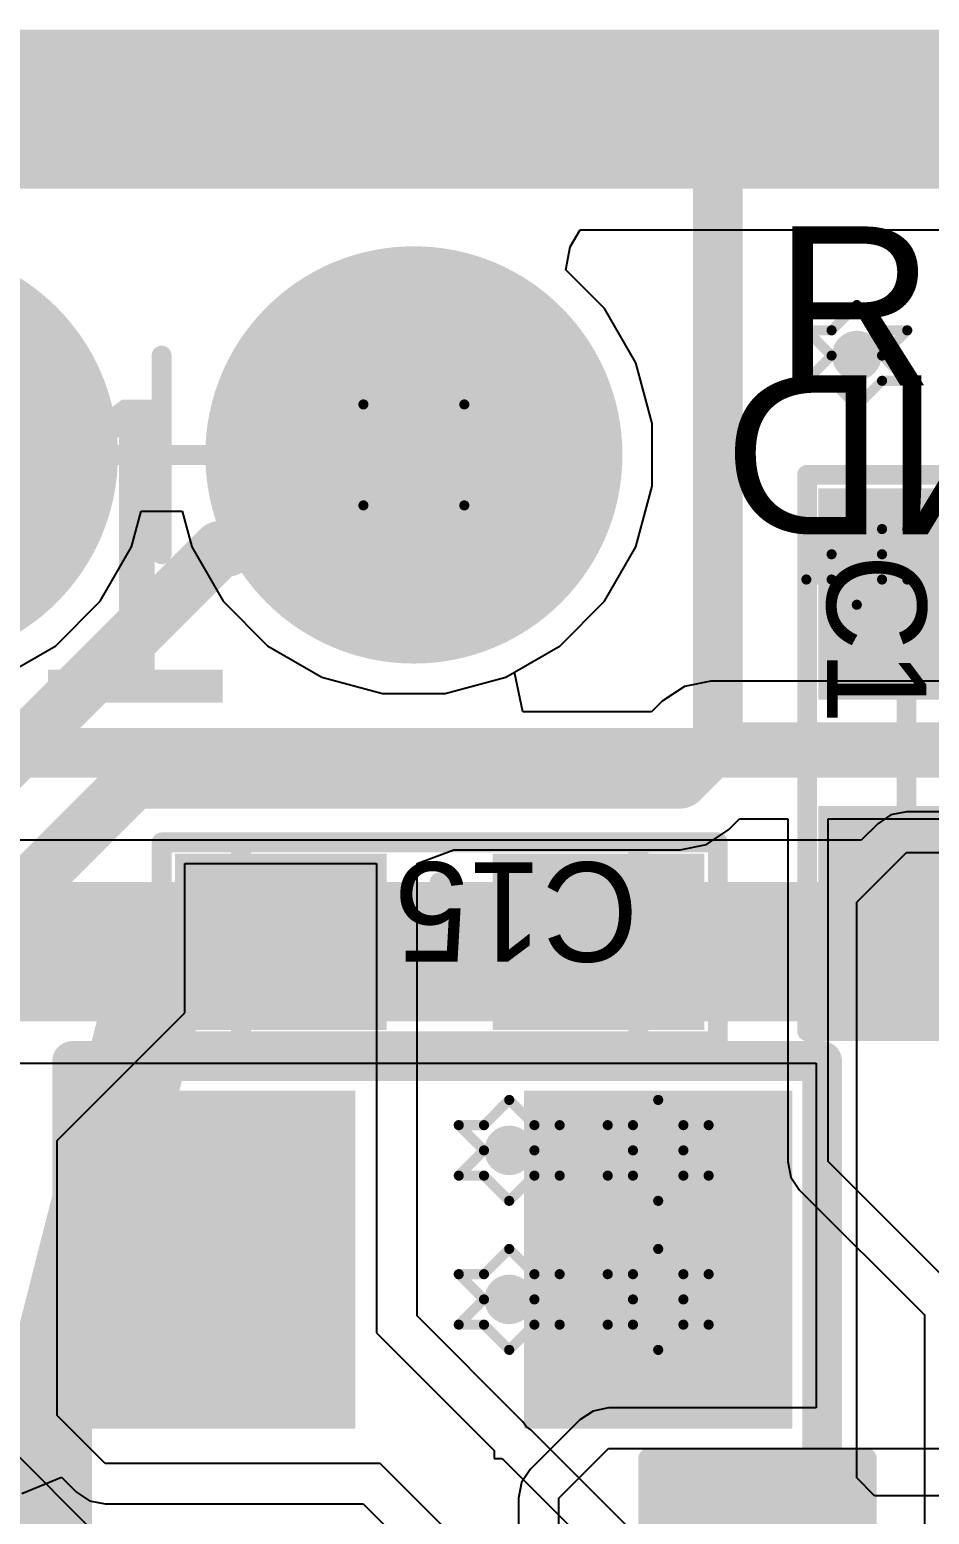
# Model space of a CAD drawing. Header units: millimetres. Extents: x -1.1 to 43.9, y -0.6 to 15.6.
# Drawn here: x 20.84 to 25.37, y 8.17 to 15.64 of the extents above; entities that cross this region are included whole.
import ezdxf

# ---------------------------------------------------------------- set-up
doc = ezdxf.new("R2010")
doc.units = ezdxf.units.MM
for name, color, linetype in [('BottomLayer', 5, 'Continuous'), ('BottomOverlay', 54, 'Continuous'), ('BottomPaste', 16, 'Continuous'), ('BottomSolder', 6, 'Continuous'), ('DrillDrawing', 1, 'Continuous'), ('KeepOutLayer', 6, 'Continuous'), ('Mechanical2', 216, 'Continuous'), ('Mechanical3', 76, 'Continuous'), ('Mechanical4', 56, 'Continuous'), ('Mechanical5', 56, 'Continuous'), ('Mechanical6', 56, 'Continuous'), ('Mechanical7', 56, 'Continuous'), ('MultiLayer', 9, 'Continuous'), ('PadHoleLayer', 156, 'Continuous'), ('TopLayer', 1, 'Continuous'), ('TopOverlay', 2, 'Continuous'), ('TopPaste', 8, 'Continuous'), ('TopSolder', 216, 'Continuous'), ('ViaHoleLayer', 16, 'Continuous')]:
    doc.layers.add(name, color=color, linetype=linetype)
doc.styles.add('Arial', font='', dxfattribs={"height": 0.2})
doc.styles.add('Mooretronics', font='', dxfattribs={"height": 0.2})
doc.styles.get('Arial').set_extended_font_data('Arial')
doc.styles.get('Mooretronics').set_extended_font_data('Mooretronics')

# ---------------------------------------------------------------- blocks, each defined once
blk = doc.blocks.new('4_SMD__N__L____51')
at = {"layer": 'TopLayer'}
for points in [[(-2.65, 1.725), (-1.05, 1.725), (-1.05, 0.475), (-2.65, 0.475)], [(-2.65, -0.475), (-1.05, -0.475), (-1.05, -1.725), (-2.65, -1.725)]]:
    blk.add_hatch(color=1, dxfattribs=at).paths.add_polyline_path(points)
at = {"layer": 'TopPaste'}
for points in [[(-2.65, 1.725), (-1.05, 1.725), (-1.05, 0.475), (-2.65, 0.475)], [(-2.65, -0.475), (-1.05, -0.475), (-1.05, -1.725), (-2.65, -1.725)]]:
    blk.add_hatch(color=8, dxfattribs=at).paths.add_polyline_path(points)
at = {"layer": 'TopSolder'}
for points in [[(-2.7, 1.775), (-1, 1.775), (-1, 0.425), (-2.7, 0.425)], [(-2.7, -0.425), (-1, -0.425), (-1, -1.775), (-2.7, -1.775)]]:
    blk.add_hatch(color=216, dxfattribs=at).paths.add_polyline_path(points)
at = {"layer": 'Mechanical2', "const_width": 0.2}
for points in [[(-2.85, -1.85), (-2.85, 1.925)], [(2.85, 1.925), (-2.85, 1.925)], [(2.85, -1.85), (-2.85, -1.85)]]:
    blk.add_lwpolyline(points, dxfattribs=at)
at = {"layer": 'Mechanical2', "const_width": 0.1}
for points in [[(-2.9, 1.925, 1), (-2.8, 1.925, 1)], [(-2.9, 1.925, 1), (-2.8, 1.925, 1)], [(-2.9, -1.85, 1), (-2.8, -1.85, 1)], [(-2.9, -1.85, 1), (-2.8, -1.85, 1)]]:
    blk.add_lwpolyline(points, format="xyb", close=True, dxfattribs=at)
at = {"layer": 'Mechanical4', "const_width": 0.2}
for points in [[(2.85, 1.925), (-2.85, 1.925)], [(-2.85, -1.85), (-2.85, 1.925)], [(2.85, -1.85), (-2.85, -1.85)]]:
    blk.add_lwpolyline(points, dxfattribs=at)
at = {"layer": 'Mechanical4', "const_width": 0.1}
for points in [[(-2.9, 1.925, 1), (-2.8, 1.925, 1)], [(-2.9, 1.925, 1), (-2.8, 1.925, 1)], [(-2.9, -1.85, 1), (-2.8, -1.85, 1)], [(-2.9, -1.85, 1), (-2.8, -1.85, 1)]]:
    blk.add_lwpolyline(points, format="xyb", close=True, dxfattribs=at)
at = {"layer": 'Mechanical6', "const_width": 0.2}
for points in [[(-2.85, -1.85), (-2.85, 1.925)], [(2.85, 1.925), (-2.85, 1.925)], [(2.85, -1.85), (-2.85, -1.85)]]:
    blk.add_lwpolyline(points, dxfattribs=at)
at = {"layer": 'Mechanical6', "const_width": 0.1}
for points in [[(-2.9, 1.925, 1), (-2.8, 1.925, 1)], [(-2.9, 1.925, 1), (-2.8, 1.925, 1)], [(-2.9, -1.85, 1), (-2.8, -1.85, 1)], [(-2.9, -1.85, 1), (-2.8, -1.85, 1)]]:
    blk.add_lwpolyline(points, format="xyb", close=True, dxfattribs=at)
blk = doc.blocks.new('RES_0603_B_72')
at = {"layer": 'BottomLayer'}
for points in [[(-1.1, 0.45), (-0.4, 0.45), (-0.4, -0.45), (-1.1, -0.45)], [(0.4, 0.45), (1.1, 0.45), (1.1, -0.45), (0.4, -0.45)]]:
    blk.add_hatch(color=5, dxfattribs=at).paths.add_polyline_path(points)
at = {"layer": 'BottomPaste'}
for points in [[(-1.1, 0.45), (-0.4, 0.45), (-0.4, -0.45), (-1.1, -0.45)], [(0.4, 0.45), (1.1, 0.45), (1.1, -0.45), (0.4, -0.45)]]:
    blk.add_hatch(color=16, dxfattribs=at).paths.add_polyline_path(points)
at = {"layer": 'BottomSolder'}
for points in [[(-1.15, 0.5), (-0.35, 0.5), (-0.35, -0.5), (-1.15, -0.5)], [(0.35, 0.5), (1.15, 0.5), (1.15, -0.5), (0.35, -0.5)]]:
    blk.add_hatch(color=6, dxfattribs=at).paths.add_polyline_path(points)
at = {"layer": 'Mechanical3', "const_width": 0.1}
for points in [[(-0.8, 0.45), (0.9, 0.45)], [(-0.8, 0.45), (-0.8, -0.45)], [(0.9, 0.45), (0.9, -0.45)], [(-0.8, -0.45), (0.9, -0.45)]]:
    blk.add_lwpolyline(points, dxfattribs=at)
at = {"layer": 'Mechanical3', "const_width": 0.05}
for points in [[(-0.825, 0.45, 1), (-0.775, 0.45, 1)], [(-0.825, 0.45, 1), (-0.775, 0.45, 1)], [(0.875, 0.45, 1), (0.925, 0.45, 1)], [(0.875, 0.45, 1), (0.925, 0.45, 1)], [(-0.825, -0.45, 1), (-0.775, -0.45, 1)], [(-0.825, -0.45, 1), (-0.775, -0.45, 1)], [(0.875, -0.45, 1), (0.925, -0.45, 1)], [(0.875, -0.45, 1), (0.925, -0.45, 1)]]:
    blk.add_lwpolyline(points, format="xyb", close=True, dxfattribs=at)
at = {"layer": 'Mechanical5', "const_width": 0.1}
for points in [[(-1.2, 0.55), (-1.2, -0.55)], [(-1.2, 0.55), (1.2, 0.55)], [(1.2, 0.55), (1.2, -0.55)], [(0, 0.3), (0, -0.3)], [(-0.3, 0), (0.3, 0)], [(-1.2, -0.55), (1.2, -0.55)]]:
    blk.add_lwpolyline(points, dxfattribs=at)
at = {"layer": 'Mechanical5', "const_width": 0.05}
for points in [[(-1.225, 0.55, 1), (-1.175, 0.55, 1)], [(-1.225, 0.55, 1), (-1.175, 0.55, 1)], [(1.175, 0.55, 1), (1.225, 0.55, 1)], [(1.175, 0.55, 1), (1.225, 0.55, 1)], [(-0.025, 0.3, 1), (0.025, 0.3, 1)], [(-0.325, 0, 1), (-0.275, 0, 1)], [(0.275, 0, 1), (0.325, 0, 1)], [(-0.025, -0.3, 1), (0.025, -0.3, 1)], [(-1.225, -0.55, 1), (-1.175, -0.55, 1)], [(-1.225, -0.55, 1), (-1.175, -0.55, 1)], [(1.175, -0.55, 1), (1.225, -0.55, 1)], [(1.175, -0.55, 1), (1.225, -0.55, 1)]]:
    blk.add_lwpolyline(points, format="xyb", close=True, dxfattribs=at)
at = {"layer": 'Mechanical7', "const_width": 0.1}
for points in [[(-1.2, 0.55), (-1.2, -0.55)], [(-1.2, 0.55), (1.2, 0.55)], [(1.2, 0.55), (1.2, -0.55)], [(-1.2, -0.55), (1.2, -0.55)]]:
    blk.add_lwpolyline(points, dxfattribs=at)
at = {"layer": 'Mechanical7', "const_width": 0.05}
for points in [[(-1.225, 0.55, 1), (-1.175, 0.55, 1)], [(-1.225, 0.55, 1), (-1.175, 0.55, 1)], [(1.175, 0.55, 1), (1.225, 0.55, 1)], [(1.175, 0.55, 1), (1.225, 0.55, 1)], [(-1.225, -0.55, 1), (-1.175, -0.55, 1)], [(-1.225, -0.55, 1), (-1.175, -0.55, 1)], [(1.175, -0.55, 1), (1.225, -0.55, 1)], [(1.175, -0.55, 1), (1.225, -0.55, 1)]]:
    blk.add_lwpolyline(points, format="xyb", close=True, dxfattribs=at)
at = {"layer": 'Mechanical7', "text_generation_flag": 2}
blk.add_text('R3', height=0.4, rotation=180, dxfattribs=at).set_placement((-0.7373, 0.2951))
blk = doc.blocks.new('2X1_MALE_HEADER_2_54MM_77')
at = {"layer": 'BottomLayer'}
h = blk.add_hatch(color=5, dxfattribs=at)
edge = h.paths.add_edge_path()
edge.add_arc((-1.27, 0), 1, 0, 360)
h = blk.add_hatch(color=5, dxfattribs=at)
edge = h.paths.add_edge_path()
edge.add_arc((1.27, 0), 1, 0, 360)
at = {"layer": 'BottomSolder'}
h = blk.add_hatch(color=6, dxfattribs=at)
edge = h.paths.add_edge_path()
edge.add_arc((-1.27, 0), 1.05, 0, 360)
h = blk.add_hatch(color=6, dxfattribs=at)
edge = h.paths.add_edge_path()
edge.add_arc((1.27, 0), 1.05, 0, 360)
at = {"layer": 'MultiLayer'}
h = blk.add_hatch(color=9, dxfattribs=at)
edge = h.paths.add_edge_path()
edge.add_arc((-1.27, 0), 1, 0, 360)
h = blk.add_hatch(color=9, dxfattribs=at)
edge = h.paths.add_edge_path()
edge.add_arc((1.27, 0), 1, 0, 360)
at = {"layer": 'PadHoleLayer'}
h = blk.add_hatch(color=156, dxfattribs=at)
edge = h.paths.add_edge_path()
edge.add_arc((-1.27, 0), 0.525, 0, 360)
h = blk.add_hatch(color=156, dxfattribs=at)
edge = h.paths.add_edge_path()
edge.add_arc((1.27, 0), 0.525, 0, 360)
at = {"layer": 'TopLayer'}
h = blk.add_hatch(color=1, dxfattribs=at)
edge = h.paths.add_edge_path()
edge.add_arc((-1.27, 0), 1, 0, 360)
h = blk.add_hatch(color=1, dxfattribs=at)
edge = h.paths.add_edge_path()
edge.add_arc((1.27, 0), 1, 0, 360)
at = {"layer": 'TopSolder'}
h = blk.add_hatch(color=216, dxfattribs=at)
edge = h.paths.add_edge_path()
edge.add_arc((-1.27, 0), 1.05, 0, 360)
h = blk.add_hatch(color=216, dxfattribs=at)
edge = h.paths.add_edge_path()
edge.add_arc((1.27, 0), 1.05, 0, 360)
at = {"layer": 'Mechanical2', "const_width": 0.25}
for points in [[(-2.8, 1.5), (2.8, 1.5)], [(-2.8, -1.5), (-2.8, 1.5)], [(2.8, -1.5), (2.8, 1.5)], [(-2.8, -1.5), (2.8, -1.5)]]:
    blk.add_lwpolyline(points, dxfattribs=at)
at = {"layer": 'Mechanical2', "const_width": 0.125}
for points in [[(-2.8625, 1.5, 1), (-2.7375, 1.5, 1)], [(-2.8625, 1.5, 1), (-2.7375, 1.5, 1)], [(2.7375, 1.5, 1), (2.8625, 1.5, 1)], [(2.7375, 1.5, 1), (2.8625, 1.5, 1)], [(-2.8625, -1.5, 1), (-2.7375, -1.5, 1)], [(-2.8625, -1.5, 1), (-2.7375, -1.5, 1)], [(2.7375, -1.5, 1), (2.8625, -1.5, 1)], [(2.7375, -1.5, 1), (2.8625, -1.5, 1)]]:
    blk.add_lwpolyline(points, format="xyb", close=True, dxfattribs=at)
at = {"layer": 'Mechanical4'}
for points, const_width in [([(-2.8, 1.5), (2.8, 1.5)], 0.25), ([(-2.8, -1.5), (-2.8, 1.5)], 0.25), ([(2.8, -1.5), (2.8, 1.5)], 0.25), ([(0, -0.5), (0, 0.5)], 0.1), ([(-0.5, 0), (0.5, 0)], 0.1), ([(-2.8, -1.5), (2.8, -1.5)], 0.25)]:
    blk.add_lwpolyline(points, dxfattribs=dict(at, const_width=const_width))
for points, const_width in [([(-2.8625, 1.5, 1), (-2.7375, 1.5, 1)], 0.125), ([(-2.8625, 1.5, 1), (-2.7375, 1.5, 1)], 0.125), ([(2.7375, 1.5, 1), (2.8625, 1.5, 1)], 0.125), ([(2.7375, 1.5, 1), (2.8625, 1.5, 1)], 0.125), ([(-0.025, 0.5, 1), (0.025, 0.5, 1)], 0.05), ([(-0.525, 0, 1), (-0.475, 0, 1)], 0.05), ([(0.475, 0, 1), (0.525, 0, 1)], 0.05), ([(-0.025, -0.5, 1), (0.025, -0.5, 1)], 0.05), ([(-2.8625, -1.5, 1), (-2.7375, -1.5, 1)], 0.125), ([(-2.8625, -1.5, 1), (-2.7375, -1.5, 1)], 0.125), ([(2.7375, -1.5, 1), (2.8625, -1.5, 1)], 0.125), ([(2.7375, -1.5, 1), (2.8625, -1.5, 1)], 0.125)]:
    blk.add_lwpolyline(points, format="xyb", close=True, dxfattribs=dict(at, const_width=const_width))
at = {"layer": 'Mechanical6', "const_width": 0.25}
for points in [[(-2.8, 1.5), (2.8, 1.5)], [(-2.8, -1.5), (-2.8, 1.5)], [(2.8, -1.5), (2.8, 1.5)], [(-2.8, -1.5), (2.8, -1.5)]]:
    blk.add_lwpolyline(points, dxfattribs=at)
at = {"layer": 'Mechanical6', "const_width": 0.125}
for points in [[(-2.8625, 1.5, 1), (-2.7375, 1.5, 1)], [(-2.8625, 1.5, 1), (-2.7375, 1.5, 1)], [(2.7375, 1.5, 1), (2.8625, 1.5, 1)], [(2.7375, 1.5, 1), (2.8625, 1.5, 1)], [(-2.8625, -1.5, 1), (-2.7375, -1.5, 1)], [(-2.8625, -1.5, 1), (-2.7375, -1.5, 1)], [(2.7375, -1.5, 1), (2.8625, -1.5, 1)], [(2.7375, -1.5, 1), (2.8625, -1.5, 1)]]:
    blk.add_lwpolyline(points, format="xyb", close=True, dxfattribs=at)
at = {"layer": 'Mechanical6'}
blk.add_text('J1', height=1.524, rotation=360, dxfattribs=at).set_placement((-1.746, -1.246))
blk = doc.blocks.new('CAP_0603_82')
at = {"layer": 'TopLayer'}
for points in [[(-0.3175, 0.3937), (-0.3175, -0.3937), (-1.2827, -0.3937), (-1.2827, 0.3937)], [(1.2827, 0.3937), (1.2827, -0.3937), (0.3175, -0.3937), (0.3175, 0.3937)]]:
    blk.add_hatch(color=1, dxfattribs=at).paths.add_polyline_path(points)
at = {"layer": 'TopPaste'}
for points in [[(-0.3175, 0.3937), (-0.3175, -0.3937), (-1.2827, -0.3937), (-1.2827, 0.3937)], [(1.2827, 0.3937), (1.2827, -0.3937), (0.3175, -0.3937), (0.3175, 0.3937)]]:
    blk.add_hatch(color=8, dxfattribs=at).paths.add_polyline_path(points)
at = {"layer": 'TopSolder'}
for points in [[(-0.2675, 0.4437), (-0.2675, -0.4437), (-1.3327, -0.4437), (-1.3327, 0.4437)], [(1.3327, 0.4437), (1.3327, -0.4437), (0.2675, -0.4437), (0.2675, 0.4437)]]:
    blk.add_hatch(color=216, dxfattribs=at).paths.add_polyline_path(points)
at = {"layer": 'Mechanical2', "const_width": 0.1}
for points in [[(-1, 0.5), (-1, -0.5)], [(1, 0.5), (-1, 0.5)], [(1, 0.5), (1, -0.5)], [(1, -0.5), (-1, -0.5)]]:
    blk.add_lwpolyline(points, dxfattribs=at)
at = {"layer": 'Mechanical2', "const_width": 0.05}
for points in [[(-1.025, 0.5, 1), (-0.975, 0.5, 1)], [(-1.025, 0.5, 1), (-0.975, 0.5, 1)], [(0.975, 0.5, 1), (1.025, 0.5, 1)], [(0.975, 0.5, 1), (1.025, 0.5, 1)], [(-1.025, -0.5, 1), (-0.975, -0.5, 1)], [(-1.025, -0.5, 1), (-0.975, -0.5, 1)], [(0.975, -0.5, 1), (1.025, -0.5, 1)], [(0.975, -0.5, 1), (1.025, -0.5, 1)]]:
    blk.add_lwpolyline(points, format="xyb", close=True, dxfattribs=at)
at = {"layer": 'Mechanical4', "const_width": 0.1}
for points in [[(1.4, 0.5), (-1.4, 0.5)], [(-1.4, 0.5), (-1.4, -0.5)], [(1.4, 0.5), (1.4, -0.5)], [(0, 0.3), (0, -0.3)], [(0.3, 0), (-0.3, 0)], [(1.4, -0.5), (-1.4, -0.5)]]:
    blk.add_lwpolyline(points, dxfattribs=at)
at = {"layer": 'Mechanical4', "const_width": 0.05}
for points in [[(-1.425, 0.5, 1), (-1.375, 0.5, 1)], [(-1.425, 0.5, 1), (-1.375, 0.5, 1)], [(1.375, 0.5, 1), (1.425, 0.5, 1)], [(1.375, 0.5, 1), (1.425, 0.5, 1)], [(-0.025, 0.3, 1), (0.025, 0.3, 1)], [(-0.325, 0, 1), (-0.275, 0, 1)], [(0.275, 0, 1), (0.325, 0, 1)], [(-0.025, -0.3, 1), (0.025, -0.3, 1)], [(-1.425, -0.5, 1), (-1.375, -0.5, 1)], [(-1.425, -0.5, 1), (-1.375, -0.5, 1)], [(1.375, -0.5, 1), (1.425, -0.5, 1)], [(1.375, -0.5, 1), (1.425, -0.5, 1)]]:
    blk.add_lwpolyline(points, format="xyb", close=True, dxfattribs=at)
at = {"layer": 'Mechanical6', "const_width": 0.1}
for points in [[(1.4, 0.5), (-1.4, 0.5)], [(-1.4, 0.5), (-1.4, -0.5)], [(1.4, 0.5), (1.4, -0.5)], [(1.4, -0.5), (-1.4, -0.5)]]:
    blk.add_lwpolyline(points, dxfattribs=at)
at = {"layer": 'Mechanical6', "const_width": 0.05}
for points in [[(-1.425, 0.5, 1), (-1.375, 0.5, 1)], [(-1.425, 0.5, 1), (-1.375, 0.5, 1)], [(1.375, 0.5, 1), (1.425, 0.5, 1)], [(1.375, 0.5, 1), (1.425, 0.5, 1)], [(-1.425, -0.5, 1), (-1.375, -0.5, 1)], [(-1.425, -0.5, 1), (-1.375, -0.5, 1)], [(1.375, -0.5, 1), (1.425, -0.5, 1)], [(1.375, -0.5, 1), (1.425, -0.5, 1)]]:
    blk.add_lwpolyline(points, format="xyb", close=True, dxfattribs=at)
at = {"layer": 'Mechanical6'}
blk.add_text('C15', height=0.5, dxfattribs=at).set_placement((-1, -0.4))
blk = doc.blocks.new('CAP_0603_96')
at = {"layer": 'TopLayer'}
for points in [[(-0.3175, 0.3937), (-0.3175, -0.3937), (-1.2827, -0.3937), (-1.2827, 0.3937)], [(1.2827, 0.3937), (1.2827, -0.3937), (0.3175, -0.3937), (0.3175, 0.3937)]]:
    blk.add_hatch(color=1, dxfattribs=at).paths.add_polyline_path(points)
at = {"layer": 'TopPaste'}
for points in [[(-0.3175, 0.3937), (-0.3175, -0.3937), (-1.2827, -0.3937), (-1.2827, 0.3937)], [(1.2827, 0.3937), (1.2827, -0.3937), (0.3175, -0.3937), (0.3175, 0.3937)]]:
    blk.add_hatch(color=8, dxfattribs=at).paths.add_polyline_path(points)
at = {"layer": 'TopSolder'}
for points in [[(-0.2675, 0.4437), (-0.2675, -0.4437), (-1.3327, -0.4437), (-1.3327, 0.4437)], [(1.3327, 0.4437), (1.3327, -0.4437), (0.2675, -0.4437), (0.2675, 0.4437)]]:
    blk.add_hatch(color=216, dxfattribs=at).paths.add_polyline_path(points)
at = {"layer": 'Mechanical2', "const_width": 0.1}
for points in [[(-1, -0.5), (-1, 0.5)], [(1, 0.5), (-1, 0.5)], [(1, -0.5), (1, 0.5)], [(1, -0.5), (-1, -0.5)]]:
    blk.add_lwpolyline(points, dxfattribs=at)
at = {"layer": 'Mechanical2', "const_width": 0.05}
for points in [[(-1.025, 0.5, 1), (-0.975, 0.5, 1)], [(-1.025, 0.5, 1), (-0.975, 0.5, 1)], [(0.975, 0.5, 1), (1.025, 0.5, 1)], [(0.975, 0.5, 1), (1.025, 0.5, 1)], [(-1.025, -0.5, 1), (-0.975, -0.5, 1)], [(-1.025, -0.5, 1), (-0.975, -0.5, 1)], [(0.975, -0.5, 1), (1.025, -0.5, 1)], [(0.975, -0.5, 1), (1.025, -0.5, 1)]]:
    blk.add_lwpolyline(points, format="xyb", close=True, dxfattribs=at)
at = {"layer": 'Mechanical4', "const_width": 0.1}
for points in [[(1.4, 0.5), (-1.4, 0.5)], [(-1.4, -0.5), (-1.4, 0.5)], [(1.4, -0.5), (1.4, 0.5)], [(0, -0.3), (0, 0.3)], [(0.3, 0), (-0.3, 0)], [(1.4, -0.5), (-1.4, -0.5)]]:
    blk.add_lwpolyline(points, dxfattribs=at)
at = {"layer": 'Mechanical4', "const_width": 0.05}
for points in [[(-1.425, 0.5, 1), (-1.375, 0.5, 1)], [(-1.425, 0.5, 1), (-1.375, 0.5, 1)], [(1.375, 0.5, 1), (1.425, 0.5, 1)], [(1.375, 0.5, 1), (1.425, 0.5, 1)], [(-0.025, 0.3, 1), (0.025, 0.3, 1)], [(-0.325, 0, 1), (-0.275, 0, 1)], [(0.275, 0, 1), (0.325, 0, 1)], [(-0.025, -0.3, 1), (0.025, -0.3, 1)], [(-1.425, -0.5, 1), (-1.375, -0.5, 1)], [(-1.425, -0.5, 1), (-1.375, -0.5, 1)], [(1.375, -0.5, 1), (1.425, -0.5, 1)], [(1.375, -0.5, 1), (1.425, -0.5, 1)]]:
    blk.add_lwpolyline(points, format="xyb", close=True, dxfattribs=at)
at = {"layer": 'Mechanical6', "const_width": 0.1}
for points in [[(1.4, 0.5), (-1.4, 0.5)], [(-1.4, -0.5), (-1.4, 0.5)], [(1.4, -0.5), (1.4, 0.5)], [(1.4, -0.5), (-1.4, -0.5)]]:
    blk.add_lwpolyline(points, dxfattribs=at)
at = {"layer": 'Mechanical6', "const_width": 0.05}
for points in [[(-1.425, 0.5, 1), (-1.375, 0.5, 1)], [(-1.425, 0.5, 1), (-1.375, 0.5, 1)], [(1.375, 0.5, 1), (1.425, 0.5, 1)], [(1.375, 0.5, 1), (1.425, 0.5, 1)], [(-1.425, -0.5, 1), (-1.375, -0.5, 1)], [(-1.425, -0.5, 1), (-1.375, -0.5, 1)], [(1.375, -0.5, 1), (1.425, -0.5, 1)], [(1.375, -0.5, 1), (1.425, -0.5, 1)]]:
    blk.add_lwpolyline(points, format="xyb", close=True, dxfattribs=at)
at = {"layer": 'Mechanical6'}
blk.add_text('C1', height=0.5, dxfattribs=at).set_placement((-1, -0.4))

msp = doc.modelspace()

# ---------------------------------------------------------------- hatches: boundary and pattern name
at = {"layer": 'BottomLayer'}
h = msp.add_hatch(color=5, dxfattribs=at)
edge = h.paths.add_edge_path()
edge.add_arc((25, 14), 0.125, 0, 360)
h = msp.add_hatch(color=5, dxfattribs=at)
edge = h.paths.add_edge_path()
edge.add_arc((25, 13), 0.125, 0, 360)
h = msp.add_hatch(color=5, dxfattribs=at)
edge = h.paths.add_edge_path()
edge.add_arc((23.25, 10), 0.125, 0, 360)
h = msp.add_hatch(color=5, dxfattribs=at)
edge = h.paths.add_edge_path()
edge.add_arc((24, 10), 0.125, 0, 360)
h = msp.add_hatch(color=5, dxfattribs=at)
edge = h.paths.add_edge_path()
edge.add_arc((23.25, 9.25), 0.125, 0, 360)
h = msp.add_hatch(color=5, dxfattribs=at)
edge = h.paths.add_edge_path()
edge.add_arc((24, 9.25), 0.125, 0, 360)
at = {"layer": 'TopLayer'}
h = msp.add_hatch(color=1, dxfattribs=at)
edge = h.paths.add_edge_path()
edge.add_arc((25, 14), 0.125, 0, 360)
h = msp.add_hatch(color=1, dxfattribs=at)
edge = h.paths.add_edge_path()
edge.add_arc((25, 13), 0.125, 0, 360)
h = msp.add_hatch(color=1, dxfattribs=at)
edge = h.paths.add_edge_path()
edge.add_arc((23.25, 10), 0.125, 0, 360)
h = msp.add_hatch(color=1, dxfattribs=at)
edge = h.paths.add_edge_path()
edge.add_arc((24, 10), 0.125, 0, 360)
h = msp.add_hatch(color=1, dxfattribs=at)
edge = h.paths.add_edge_path()
edge.add_arc((23.25, 9.25), 0.125, 0, 360)
h = msp.add_hatch(color=1, dxfattribs=at)
edge = h.paths.add_edge_path()
edge.add_arc((24, 9.25), 0.125, 0, 360)
at = {"layer": 'ViaHoleLayer'}
h = msp.add_hatch(color=16, dxfattribs=at)
edge = h.paths.add_edge_path()
edge.add_arc((25, 14), 0.075, 0, 360)
h = msp.add_hatch(color=16, dxfattribs=at)
edge = h.paths.add_edge_path()
edge.add_arc((25, 13), 0.075, 0, 360)
h = msp.add_hatch(color=16, dxfattribs=at)
edge = h.paths.add_edge_path()
edge.add_arc((23.25, 10), 0.075, 0, 360)
h = msp.add_hatch(color=16, dxfattribs=at)
edge = h.paths.add_edge_path()
edge.add_arc((24, 10), 0.075, 0, 360)
h = msp.add_hatch(color=16, dxfattribs=at)
edge = h.paths.add_edge_path()
edge.add_arc((23.25, 9.25), 0.075, 0, 360)
h = msp.add_hatch(color=16, dxfattribs=at)
edge = h.paths.add_edge_path()
edge.add_arc((24, 9.25), 0.075, 0, 360)

# ---------------------------------------------------------------- linework, layer by layer
at = {"layer": 'BottomLayer'}
for p, q in [((23.5577, 14.5469), (23.6078, 14.6321)), ((23.6078, 14.6321), (30.0922, 14.6321)), ((23.5349, 14.4321), (23.5577, 14.5469)), ((23.7302, 14.2368), (23.5349, 14.4321)), ((23.8882, 13.9632), (23.7302, 14.2368)), ((23.97, 13.658), (23.8882, 13.9632)), ((23.97, 13.342), (23.97, 13.658)), ((23.8882, 13.0368), (23.97, 13.342)), ((21.3482, 13.0368), (21.3965, 13.2169)), ((21.3965, 13.2169), (21.6035, 13.2169)), ((21.6035, 13.2169), (21.6518, 13.0368)), ((21.1902, 12.7632), (21.3482, 13.0368)), ((21.6518, 13.0368), (21.8098, 12.7632)), ((23.7302, 12.7632), (23.8882, 13.0368)), ((20.9668, 12.5398), (21.1902, 12.7632)), ((21.8098, 12.7632), (22.0332, 12.5398)), ((23.5068, 12.5398), (23.7302, 12.7632)), ((20.6932, 12.3818), (20.9668, 12.5398)), ((22.0332, 12.5398), (22.3068, 12.3818)), ((23.2332, 12.3818), (23.5068, 12.5398)), ((22.3068, 12.3818), (22.612, 12.3)), ((22.928, 12.3), (23.2332, 12.3818)), ((22.612, 12.3), (22.928, 12.3)), ((25.172, 11.6884), (25.1058, 11.6442)), ((25.25, 11.7039), (25.172, 11.6884)), ((26.75, 11.7039), (25.25, 11.7039)), ((25.25, 11.7039), (25.25, 11.7039)), ((25.1058, 11.6442), (25.0224, 11.5608)), ((25.0224, 11.5608), (19.4539, 11.5608)), ((25, 11.25), (25.25, 11.5)), ((25.25, 11.5), (26.75, 11.5)), ((25, 8.3513), (25, 11.25)), ((19.1551, 10.4392), (24.7961, 10.4392)), ((24.7961, 10.4392), (24.7961, 8.7039)), ((21.2601, 7.9801), (20.0717, 9.1686)), ((23.672, 8.6884), (23.6058, 8.6442)), ((23.75, 8.7039), (23.672, 8.6884)), ((24.7961, 8.7039), (23.75, 8.7039)), ((23.75, 8.7039), (23.75, 8.7039)), ((23.6058, 8.6442), (23.3558, 8.3942)), ((23.5, 8.25), (23.75, 8.5)), ((23.75, 8.5), (27.1116, 8.5)), ((23.3558, 8.3942), (23.3116, 8.328)), ((23.3116, 8.328), (23.2961, 8.25)), ((25.0898, 8.2615), (25, 8.3513)), ((23.2961, 8.25), (23.2961, 7.75)), ((23.5, 7.75), (23.5, 8.25)), ((26.25, 8.2615), (25.0898, 8.2615))]:
    msp.add_line(p, q, dxfattribs=at)
for points, const_width in [([(18.5, 11), (25.75, 11)], 0.7), ([(19.725, 9.025), (21.015, 7.735)], 0.28)]:
    msp.add_lwpolyline(points, dxfattribs=dict(at, const_width=const_width))
at = {"layer": 'DrillDrawing'}
for points, const_width in [([(0, 15.24), (43.47, 15.24)], 0.2), ([(24.873, 14.127), (25, 14.254)], 0.0508), ([(25, 14.254), (25.127, 14.127)], 0.0508), ([(24.746, 14.127), (24.873, 14)], 0.0508), ([(24.746, 14.127), (24.873, 14.127)], 0.0508), ([(25.127, 14.127), (25.254, 14.127)], 0.0508), ([(25.127, 14), (25.254, 14.127)], 0.0508), ([(24.746, 13.873), (24.873, 14)], 0.0508), ([(25.127, 14), (25.254, 13.873)], 0.0508), ([(24.746, 13.873), (24.873, 13.873)], 0.0508), ([(24.873, 13.873), (25, 13.746)], 0.0508), ([(25, 13.746), (25.127, 13.873)], 0.0508), ([(25.127, 13.873), (25.254, 13.873)], 0.0508), ([(22.516, 13.754), (23.024, 13.754)], 0.0508), ([(22.516, 13.246), (22.516, 13.754)], 0.0508), ([(23.024, 13.246), (23.024, 13.754)], 0.0508), ([(22.516, 13.246), (23.024, 13.246)], 0.0508), ([(24.873, 13.127), (25, 13.254)], 0.0508), ([(25, 13.254), (25.127, 13.127)], 0.0508), ([(24.746, 13.127), (24.873, 13)], 0.0508), ([(24.746, 13.127), (24.873, 13.127)], 0.0508), ([(25.127, 13.127), (25.254, 13.127)], 0.0508), ([(25.127, 13), (25.254, 13.127)], 0.0508), ([(24.746, 12.873), (24.873, 13)], 0.0508), ([(25.127, 13), (25.254, 12.873)], 0.0508), ([(24.746, 12.873), (24.873, 12.873)], 0.0508), ([(24.873, 12.873), (25, 12.746)], 0.0508), ([(25, 12.746), (25.127, 12.873)], 0.0508), ([(25.127, 12.873), (25.254, 12.873)], 0.0508), ([(23.123, 10.127), (23.25, 10.254)], 0.0508), ([(23.25, 10.254), (23.377, 10.127)], 0.0508), ([(23.873, 10.127), (24, 10.254)], 0.0508), ([(24, 10.254), (24.127, 10.127)], 0.0508), ([(22.996, 10.127), (23.123, 10)], 0.0508), ([(22.996, 10.127), (23.123, 10.127)], 0.0508), ([(23.377, 10.127), (23.504, 10.127)], 0.0508), ([(23.377, 10), (23.504, 10.127)], 0.0508), ([(23.746, 10.127), (23.873, 10)], 0.0508), ([(23.746, 10.127), (23.873, 10.127)], 0.0508), ([(24.127, 10.127), (24.254, 10.127)], 0.0508), ([(24.127, 10), (24.254, 10.127)], 0.0508), ([(22.996, 9.873), (23.123, 10)], 0.0508), ([(23.377, 10), (23.504, 9.873)], 0.0508), ([(23.746, 9.873), (23.873, 10)], 0.0508), ([(24.127, 10), (24.254, 9.873)], 0.0508), ([(22.996, 9.873), (23.123, 9.873)], 0.0508), ([(23.123, 9.873), (23.25, 9.746)], 0.0508), ([(23.25, 9.746), (23.377, 9.873)], 0.0508), ([(23.377, 9.873), (23.504, 9.873)], 0.0508), ([(23.746, 9.873), (23.873, 9.873)], 0.0508), ([(23.873, 9.873), (24, 9.746)], 0.0508), ([(24, 9.746), (24.127, 9.873)], 0.0508), ([(24.127, 9.873), (24.254, 9.873)], 0.0508), ([(23.123, 9.377), (23.25, 9.504)], 0.0508), ([(23.25, 9.504), (23.377, 9.377)], 0.0508), ([(23.873, 9.377), (24, 9.504)], 0.0508), ([(24, 9.504), (24.127, 9.377)], 0.0508), ([(22.996, 9.377), (23.123, 9.25)], 0.0508), ([(22.996, 9.377), (23.123, 9.377)], 0.0508), ([(23.377, 9.377), (23.504, 9.377)], 0.0508), ([(23.377, 9.25), (23.504, 9.377)], 0.0508), ([(23.746, 9.377), (23.873, 9.25)], 0.0508), ([(23.746, 9.377), (23.873, 9.377)], 0.0508), ([(24.127, 9.377), (24.254, 9.377)], 0.0508), ([(24.127, 9.25), (24.254, 9.377)], 0.0508), ([(22.996, 9.123), (23.123, 9.25)], 0.0508), ([(23.377, 9.25), (23.504, 9.123)], 0.0508), ([(23.746, 9.123), (23.873, 9.25)], 0.0508), ([(24.127, 9.25), (24.254, 9.123)], 0.0508), ([(22.996, 9.123), (23.123, 9.123)], 0.0508), ([(23.123, 9.123), (23.25, 8.996)], 0.0508), ([(23.25, 8.996), (23.377, 9.123)], 0.0508), ([(23.377, 9.123), (23.504, 9.123)], 0.0508), ([(23.746, 9.123), (23.873, 9.123)], 0.0508), ([(23.873, 9.123), (24, 8.996)], 0.0508), ([(24, 8.996), (24.127, 9.123)], 0.0508), ([(24.127, 9.123), (24.254, 9.123)], 0.0508)]:
    msp.add_lwpolyline(points, dxfattribs=dict(at, const_width=const_width))
at = {"layer": 'DrillDrawing', "const_width": 0.0254}
for points in [[(24.9873, 14.254, 1), (25.0127, 14.254, 1)], [(24.9873, 14.254, 1), (25.0127, 14.254, 1)], [(24.7333, 14.127, 1), (24.7587, 14.127, 1)], [(24.7333, 14.127, 1), (24.7587, 14.127, 1)], [(24.8603, 14.127, 1), (24.8857, 14.127, 1)], [(24.8603, 14.127, 1), (24.8857, 14.127, 1)], [(25.1143, 14.127, 1), (25.1397, 14.127, 1)], [(25.1143, 14.127, 1), (25.1397, 14.127, 1)], [(25.2413, 14.127, 1), (25.2667, 14.127, 1)], [(25.2413, 14.127, 1), (25.2667, 14.127, 1)], [(24.8603, 14, 1), (24.8857, 14, 1)], [(24.8603, 14, 1), (24.8857, 14, 1)], [(25.1143, 14, 1), (25.1397, 14, 1)], [(25.1143, 14, 1), (25.1397, 14, 1)], [(24.7333, 13.873, 1), (24.7587, 13.873, 1)], [(24.7333, 13.873, 1), (24.7587, 13.873, 1)], [(24.8603, 13.873, 1), (24.8857, 13.873, 1)], [(24.8603, 13.873, 1), (24.8857, 13.873, 1)], [(25.1143, 13.873, 1), (25.1397, 13.873, 1)], [(25.1143, 13.873, 1), (25.1397, 13.873, 1)], [(25.2413, 13.873, 1), (25.2667, 13.873, 1)], [(25.2413, 13.873, 1), (25.2667, 13.873, 1)], [(22.5033, 13.754, 1), (22.5287, 13.754, 1)], [(22.5033, 13.754, 1), (22.5287, 13.754, 1)], [(23.0113, 13.754, 1), (23.0367, 13.754, 1)], [(23.0113, 13.754, 1), (23.0367, 13.754, 1)], [(24.9873, 13.746, 1), (25.0127, 13.746, 1)], [(24.9873, 13.746, 1), (25.0127, 13.746, 1)], [(22.5033, 13.246, 1), (22.5287, 13.246, 1)], [(22.5033, 13.246, 1), (22.5287, 13.246, 1)], [(23.0113, 13.246, 1), (23.0367, 13.246, 1)], [(23.0113, 13.246, 1), (23.0367, 13.246, 1)], [(24.9873, 13.254, 1), (25.0127, 13.254, 1)], [(24.9873, 13.254, 1), (25.0127, 13.254, 1)], [(24.7333, 13.127, 1), (24.7587, 13.127, 1)], [(24.7333, 13.127, 1), (24.7587, 13.127, 1)], [(24.8603, 13.127, 1), (24.8857, 13.127, 1)], [(24.8603, 13.127, 1), (24.8857, 13.127, 1)], [(25.1143, 13.127, 1), (25.1397, 13.127, 1)], [(25.1143, 13.127, 1), (25.1397, 13.127, 1)], [(25.2413, 13.127, 1), (25.2667, 13.127, 1)], [(25.2413, 13.127, 1), (25.2667, 13.127, 1)], [(24.8603, 13, 1), (24.8857, 13, 1)], [(24.8603, 13, 1), (24.8857, 13, 1)], [(25.1143, 13, 1), (25.1397, 13, 1)], [(25.1143, 13, 1), (25.1397, 13, 1)], [(24.7333, 12.873, 1), (24.7587, 12.873, 1)], [(24.7333, 12.873, 1), (24.7587, 12.873, 1)], [(24.8603, 12.873, 1), (24.8857, 12.873, 1)], [(24.8603, 12.873, 1), (24.8857, 12.873, 1)], [(25.1143, 12.873, 1), (25.1397, 12.873, 1)], [(25.1143, 12.873, 1), (25.1397, 12.873, 1)], [(25.2413, 12.873, 1), (25.2667, 12.873, 1)], [(25.2413, 12.873, 1), (25.2667, 12.873, 1)], [(24.9873, 12.746, 1), (25.0127, 12.746, 1)], [(24.9873, 12.746, 1), (25.0127, 12.746, 1)], [(23.2373, 10.254, 1), (23.2627, 10.254, 1)], [(23.2373, 10.254, 1), (23.2627, 10.254, 1)], [(23.9873, 10.254, 1), (24.0127, 10.254, 1)], [(23.9873, 10.254, 1), (24.0127, 10.254, 1)], [(22.9833, 10.127, 1), (23.0087, 10.127, 1)], [(22.9833, 10.127, 1), (23.0087, 10.127, 1)], [(23.1103, 10.127, 1), (23.1357, 10.127, 1)], [(23.1103, 10.127, 1), (23.1357, 10.127, 1)], [(23.3643, 10.127, 1), (23.3897, 10.127, 1)], [(23.3643, 10.127, 1), (23.3897, 10.127, 1)], [(23.4913, 10.127, 1), (23.5167, 10.127, 1)], [(23.4913, 10.127, 1), (23.5167, 10.127, 1)], [(23.7333, 10.127, 1), (23.7587, 10.127, 1)], [(23.7333, 10.127, 1), (23.7587, 10.127, 1)], [(23.8603, 10.127, 1), (23.8857, 10.127, 1)], [(23.8603, 10.127, 1), (23.8857, 10.127, 1)], [(24.1143, 10.127, 1), (24.1397, 10.127, 1)], [(24.1143, 10.127, 1), (24.1397, 10.127, 1)], [(24.2413, 10.127, 1), (24.2667, 10.127, 1)], [(24.2413, 10.127, 1), (24.2667, 10.127, 1)], [(23.1103, 10, 1), (23.1357, 10, 1)], [(23.1103, 10, 1), (23.1357, 10, 1)], [(23.3643, 10, 1), (23.3897, 10, 1)], [(23.3643, 10, 1), (23.3897, 10, 1)], [(23.8603, 10, 1), (23.8857, 10, 1)], [(23.8603, 10, 1), (23.8857, 10, 1)], [(24.1143, 10, 1), (24.1397, 10, 1)], [(24.1143, 10, 1), (24.1397, 10, 1)], [(22.9833, 9.873, 1), (23.0087, 9.873, 1)], [(22.9833, 9.873, 1), (23.0087, 9.873, 1)], [(23.1103, 9.873, 1), (23.1357, 9.873, 1)], [(23.1103, 9.873, 1), (23.1357, 9.873, 1)], [(23.3643, 9.873, 1), (23.3897, 9.873, 1)], [(23.3643, 9.873, 1), (23.3897, 9.873, 1)], [(23.4913, 9.873, 1), (23.5167, 9.873, 1)], [(23.4913, 9.873, 1), (23.5167, 9.873, 1)], [(23.7333, 9.873, 1), (23.7587, 9.873, 1)], [(23.7333, 9.873, 1), (23.7587, 9.873, 1)], [(23.8603, 9.873, 1), (23.8857, 9.873, 1)], [(23.8603, 9.873, 1), (23.8857, 9.873, 1)], [(24.1143, 9.873, 1), (24.1397, 9.873, 1)], [(24.1143, 9.873, 1), (24.1397, 9.873, 1)], [(24.2413, 9.873, 1), (24.2667, 9.873, 1)], [(24.2413, 9.873, 1), (24.2667, 9.873, 1)], [(23.2373, 9.746, 1), (23.2627, 9.746, 1)], [(23.2373, 9.746, 1), (23.2627, 9.746, 1)], [(23.9873, 9.746, 1), (24.0127, 9.746, 1)], [(23.9873, 9.746, 1), (24.0127, 9.746, 1)], [(23.2373, 9.504, 1), (23.2627, 9.504, 1)], [(23.2373, 9.504, 1), (23.2627, 9.504, 1)], [(23.9873, 9.504, 1), (24.0127, 9.504, 1)], [(23.9873, 9.504, 1), (24.0127, 9.504, 1)], [(22.9833, 9.377, 1), (23.0087, 9.377, 1)], [(22.9833, 9.377, 1), (23.0087, 9.377, 1)], [(23.1103, 9.377, 1), (23.1357, 9.377, 1)], [(23.1103, 9.377, 1), (23.1357, 9.377, 1)], [(23.3643, 9.377, 1), (23.3897, 9.377, 1)], [(23.3643, 9.377, 1), (23.3897, 9.377, 1)], [(23.4913, 9.377, 1), (23.5167, 9.377, 1)], [(23.4913, 9.377, 1), (23.5167, 9.377, 1)], [(23.7333, 9.377, 1), (23.7587, 9.377, 1)], [(23.7333, 9.377, 1), (23.7587, 9.377, 1)], [(23.8603, 9.377, 1), (23.8857, 9.377, 1)], [(23.8603, 9.377, 1), (23.8857, 9.377, 1)], [(24.1143, 9.377, 1), (24.1397, 9.377, 1)], [(24.1143, 9.377, 1), (24.1397, 9.377, 1)], [(24.2413, 9.377, 1), (24.2667, 9.377, 1)], [(24.2413, 9.377, 1), (24.2667, 9.377, 1)], [(23.1103, 9.25, 1), (23.1357, 9.25, 1)], [(23.1103, 9.25, 1), (23.1357, 9.25, 1)], [(23.3643, 9.25, 1), (23.3897, 9.25, 1)], [(23.3643, 9.25, 1), (23.3897, 9.25, 1)], [(23.8603, 9.25, 1), (23.8857, 9.25, 1)], [(23.8603, 9.25, 1), (23.8857, 9.25, 1)], [(24.1143, 9.25, 1), (24.1397, 9.25, 1)], [(24.1143, 9.25, 1), (24.1397, 9.25, 1)], [(22.9833, 9.123, 1), (23.0087, 9.123, 1)], [(22.9833, 9.123, 1), (23.0087, 9.123, 1)], [(23.1103, 9.123, 1), (23.1357, 9.123, 1)], [(23.1103, 9.123, 1), (23.1357, 9.123, 1)], [(23.3643, 9.123, 1), (23.3897, 9.123, 1)], [(23.3643, 9.123, 1), (23.3897, 9.123, 1)], [(23.4913, 9.123, 1), (23.5167, 9.123, 1)], [(23.4913, 9.123, 1), (23.5167, 9.123, 1)], [(23.7333, 9.123, 1), (23.7587, 9.123, 1)], [(23.7333, 9.123, 1), (23.7587, 9.123, 1)], [(23.8603, 9.123, 1), (23.8857, 9.123, 1)], [(23.8603, 9.123, 1), (23.8857, 9.123, 1)], [(24.1143, 9.123, 1), (24.1397, 9.123, 1)], [(24.1143, 9.123, 1), (24.1397, 9.123, 1)], [(24.2413, 9.123, 1), (24.2667, 9.123, 1)], [(24.2413, 9.123, 1), (24.2667, 9.123, 1)], [(23.2373, 8.996, 1), (23.2627, 8.996, 1)], [(23.2373, 8.996, 1), (23.2627, 8.996, 1)], [(23.9873, 8.996, 1), (24.0127, 8.996, 1)], [(23.9873, 8.996, 1), (24.0127, 8.996, 1)]]:
    msp.add_lwpolyline(points, format="xyb", close=True, dxfattribs=at)
at = {"layer": 'KeepOutLayer', "const_width": 0.4}
for points in [[(0, 15.44), (43.47, 15.44)], [(0.2, 15.04), (43.27, 15.04)]]:
    msp.add_lwpolyline(points, dxfattribs=at)
at = {"layer": 'TopLayer'}
for p, q in [((23.5577, 14.5469), (23.6078, 14.6321)), ((23.6078, 14.6321), (30.0922, 14.6321)), ((23.5349, 14.4321), (23.5577, 14.5469)), ((23.7302, 14.2368), (23.5349, 14.4321)), ((23.8882, 13.9632), (23.7302, 14.2368)), ((23.97, 13.658), (23.8882, 13.9632)), ((23.97, 13.342), (23.97, 13.658)), ((23.8882, 13.0368), (23.97, 13.342)), ((23.7302, 12.7632), (23.8882, 13.0368)), ((23.5068, 12.5398), (23.7302, 12.7632)), ((23.2763, 12.4067), (23.5068, 12.5398)), ((23.3186, 12.2067), (23.2763, 12.4067)), ((24.1323, 12.3353), (24.0199, 12.2601)), ((24.265, 12.3617), (24.1323, 12.3353)), ((30.1017, 12.3617), (24.265, 12.3617)), ((24.0199, 12.2601), (23.9664, 12.2067)), ((23.9664, 12.2067), (23.3186, 12.2067)), ((24.3551, 11.6149), (24.4086, 11.6683)), ((24.4086, 11.6683), (24.6524, 11.6683)), ((24.6524, 11.6683), (24.6524, 9.9437)), ((24.8563, 9.9437), (24.8563, 11.6683)), ((24.8563, 11.6683), (27.8317, 11.6683)), ((24.2427, 11.5397), (24.3551, 11.6149)), ((22.7864, 11.4437), (22.9714, 11.5133)), ((22.9714, 11.5133), (24.11, 11.5133)), ((24.11, 11.5133), (24.2427, 11.5397)), ((21.6173, 10.6923), (21.6173, 11.4437)), ((21.6173, 11.4437), (22.5825, 11.4437)), ((22.5825, 11.4437), (22.5825, 10.6563)), ((22.7864, 10.6563), (22.7864, 11.4437)), ((20.975, 10.05), (21.6173, 10.6923)), ((22.5825, 10.6563), (22.5825, 9.0825)), ((22.7864, 9.1669), (22.7864, 10.6563)), ((20.975, 8.6659), (20.975, 10.05)), ((24.6524, 9.9437), (24.6679, 9.8657)), ((25.54, 9.26), (24.8563, 9.9437)), ((24.6679, 9.8657), (24.7121, 9.7995)), ((24.7121, 9.7995), (25.34, 9.1716)), ((23.3192, 8.6342), (22.7864, 9.1669)), ((25.34, 9.1716), (25.34, 9.06)), ((22.5825, 9.0825), (23.175, 8.49)), ((25.34, 9.06), (25.34, 7.7639)), ((21.2159, 8.425), (20.975, 8.6659)), ((23.3352, 8.6102), (23.3192, 8.6342)), ((23.3592, 8.5942), (23.3352, 8.6102)), ((24.1894, 7.7639), (23.3592, 8.5942)), ((23.175, 8.49), (23.175, 8.45)), ((23.175, 8.45), (23.215, 8.45)), ((23.215, 8.45), (24.105, 7.56)), ((22.6, 8.425), (21.2159, 8.425)), ((23.7611, 7.2639), (22.6, 8.425)), ((20.7967, 8.273), (20.9967, 8.3558)), ((20.9967, 8.3558), (21.0717, 8.2808)), ((21.0717, 8.2808), (21.0717, 8.2808)), ((21.0717, 8.2808), (21.1378, 8.2366)), ((21.1378, 8.2366), (21.2159, 8.2211)), ((21.2159, 8.2211), (22.5155, 8.2211)), ((22.5155, 8.2211), (23.3176, 7.419))]:
    msp.add_line(p, q, dxfattribs=at)
at = {"layer": 'TopLayer', "const_width": 0.28}
for points in [[(21.8322, 13.0277), (22.3046, 13.5)], [(22.3046, 13.5), (22.77, 13.5)], [(19.725, 10.9585), (21.7941, 13.0277)], [(21.7941, 13.0277), (21.8322, 13.0277)], [(24.11, 11.86), (24.265, 12.015)], [(24.265, 12.015), (32.3244, 12.015)], [(20.45, 10.95), (21.36, 11.86)], [(21.36, 11.86), (24.11, 11.86)]]:
    msp.add_lwpolyline(points, dxfattribs=at)
at = {"layer": 'TopLayer', "const_width": 0.14}
for points in [[(22.2346, 13.5, 1), (22.3746, 13.5, 1)], [(22.2346, 13.5, 1), (22.3746, 13.5, 1)], [(22.7, 13.5, 1), (22.84, 13.5, 1)], [(21.7241, 13.0277, 1), (21.8641, 13.0277, 1)], [(21.7241, 13.0277, 1), (21.8641, 13.0277, 1)], [(21.7622, 13.0277, 1), (21.9022, 13.0277, 1)], [(21.7622, 13.0277, 1), (21.9022, 13.0277, 1)], [(24.195, 12.015, 1), (24.335, 12.015, 1)], [(24.195, 12.015, 1), (24.335, 12.015, 1)], [(21.29, 11.86, 1), (21.43, 11.86, 1)], [(21.29, 11.86, 1), (21.43, 11.86, 1)], [(24.04, 11.86, 1), (24.18, 11.86, 1)], [(24.04, 11.86, 1), (24.18, 11.86, 1)]]:
    msp.add_lwpolyline(points, format="xyb", close=True, dxfattribs=at)

# ---------------------------------------------------------------- block references
msp.add_blockref('2X1_MALE_HEADER_2_54MM_77', (21.5, 13.5))
for name, p, rotation in [('CAP_0603_96', (25.25, 12), 270), ('CAP_0603_82', (22.9, 11.05), 180), ('4_SMD__N__L____51', (22.9, 7.6), 270), ('RES_0603_B_72', (24.5, 7.25), 90)]:
    msp.add_blockref(name, p, dxfattribs=dict(rotation=rotation))

# ---------------------------------------------------------------- texts
at = {"layer": 'BottomOverlay', "style": 'Arial', "text_generation_flag": 2}
msp.add_text('GND', height=0.8, dxfattribs=at).set_placement((26.8163, 13.1001))
at = {"layer": 'TopOverlay'}
for s, height, style, p in [('RX', 0.8, 'Arial', (24.5836, 13.8501)), ('W', 4, 'Mooretronics', (16.8353, 7.3205))]:
    msp.add_text(s, height=height, dxfattribs=dict(at, style=style)).set_placement(p)

doc.saveas('drawing.dxf')
